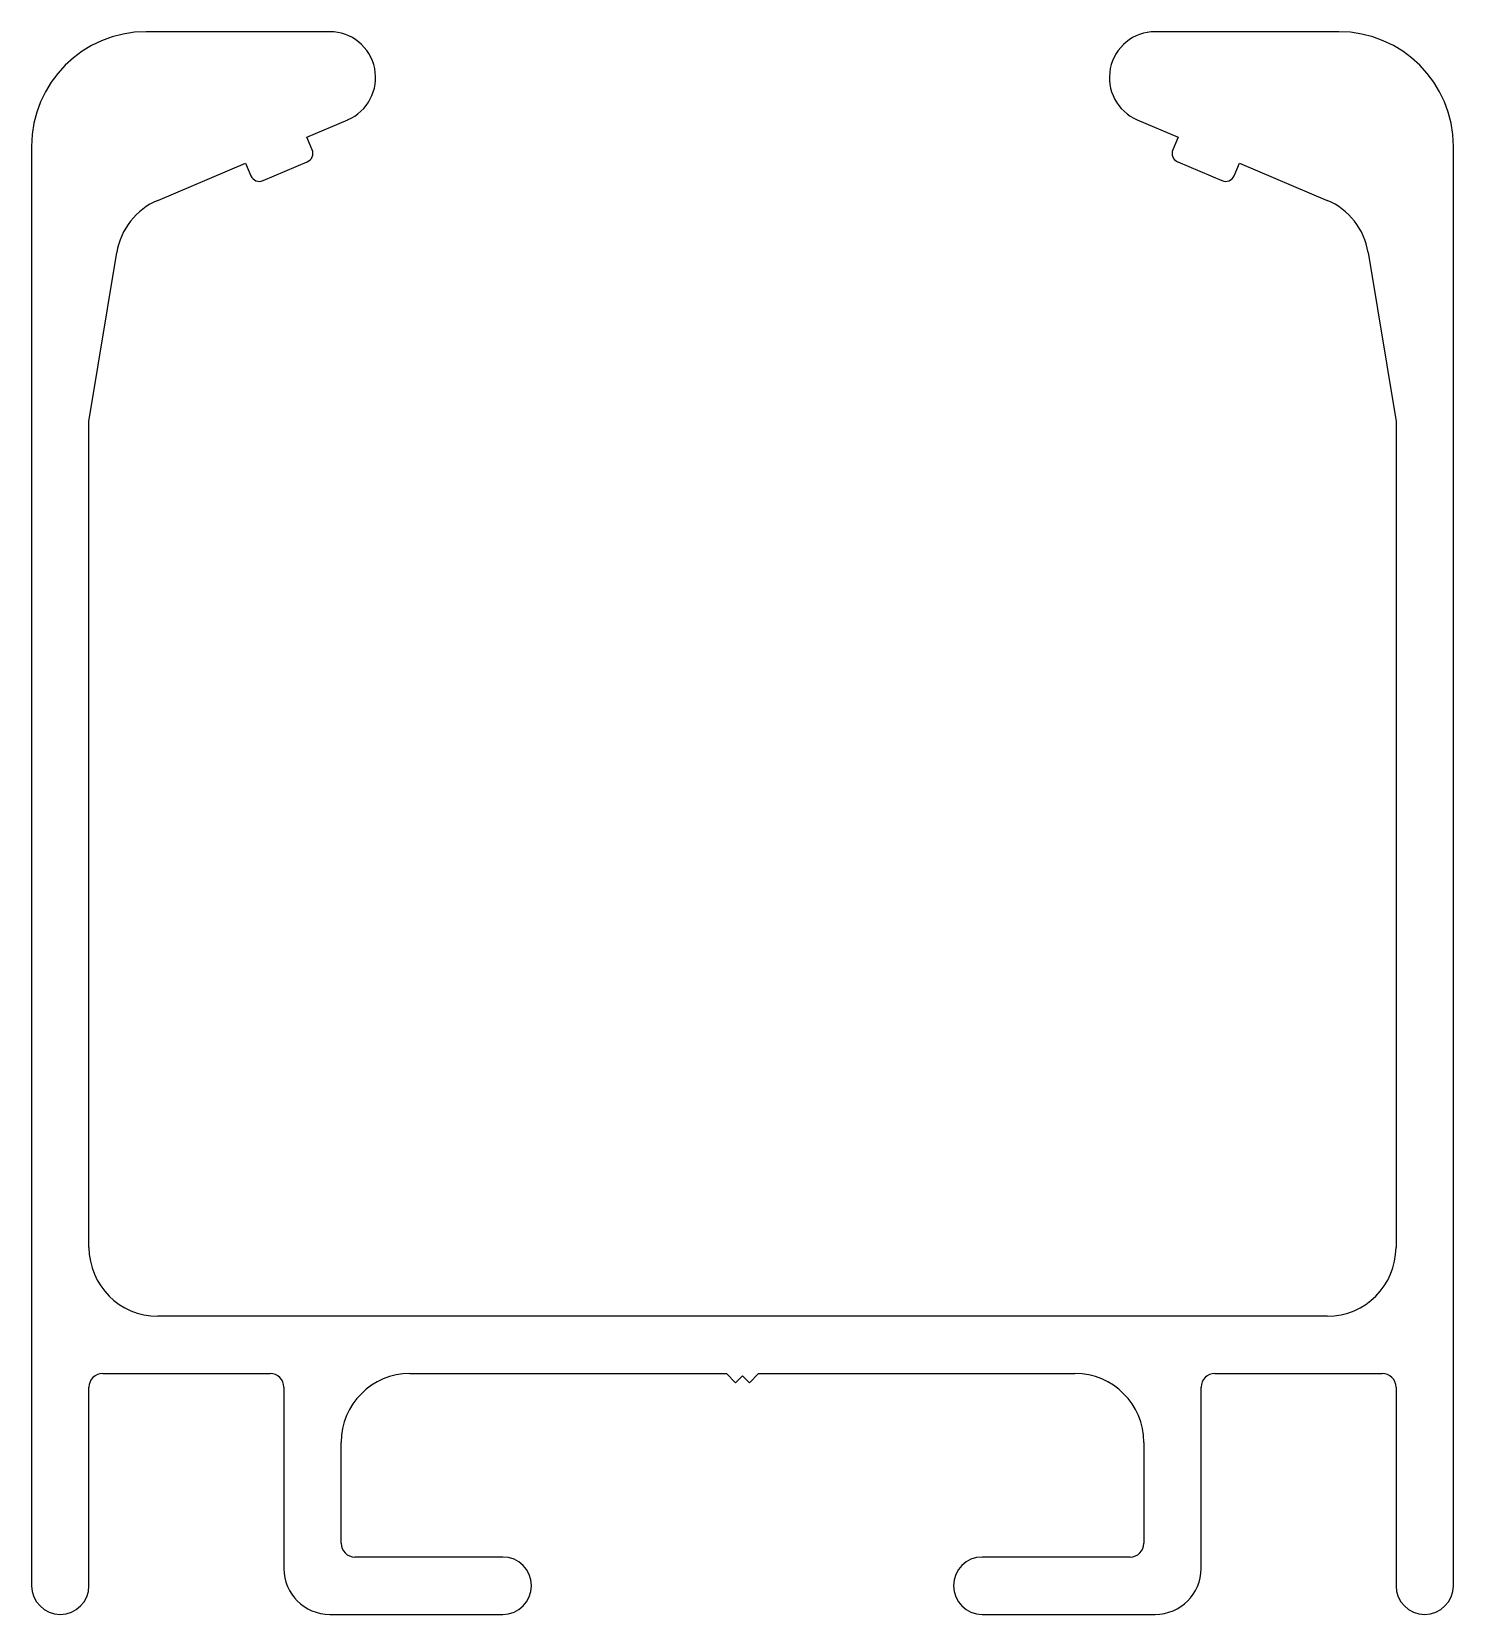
# Model space of a CAD drawing. Extents: x 2257.9 to 2288.9, y 1724.2 to 1758.7.
import ezdxf

# ---------------------------------------------------------------- set-up
doc = ezdxf.new("R2010")
doc.units = 0
doc.layers.get('0').update_dxf_attribs({"linetype": 'CONTINUOUS'})

msp = doc.modelspace()

# ---------------------------------------------------------------- linework, layer by layer
for p, q in [((2264.367, 1758.658), (2260.367, 1758.658)), ((2286.367, 1758.658), (2282.367, 1758.658)), ((2263.867, 1756.36), (2264.758, 1756.738)), ((2281.976, 1756.738), (2282.867, 1756.36)), ((2257.867, 1756.158), (2257.867, 1724.783)), ((2263.984, 1756.084), (2263.867, 1756.36)), ((2282.867, 1756.36), (2282.75, 1756.084)), ((2288.867, 1724.783), (2288.867, 1756.158)), ((2260.618, 1754.981), (2262.532, 1755.793)), ((2262.532, 1755.793), (2262.65, 1755.517)), ((2262.912, 1755.411), (2263.878, 1755.821)), ((2282.856, 1755.821), (2283.822, 1755.411)), ((2284.085, 1755.517), (2284.202, 1755.793)), ((2284.202, 1755.793), (2286.116, 1754.981)), ((2259.117, 1750.158), (2259.724, 1753.844)), ((2287.01, 1753.844), (2287.617, 1750.158)), ((2259.117, 1732.158), (2259.117, 1750.158)), ((2287.617, 1750.158), (2287.617, 1732.158)), ((2286.117, 1730.658), (2260.617, 1730.658)), ((2259.417, 1729.408), (2263.067, 1729.408)), ((2266.117, 1729.408), (2273.017, 1729.408)), ((2273.017, 1729.408), (2273.217, 1729.208)), ((2273.217, 1729.208), (2273.367, 1729.358)), ((2273.367, 1729.358), (2273.517, 1729.208)), ((2273.517, 1729.208), (2273.717, 1729.408)), ((2273.717, 1729.408), (2280.617, 1729.408)), ((2283.667, 1729.408), (2287.317, 1729.408)), ((2259.117, 1724.783), (2259.117, 1729.108)), ((2263.367, 1729.108), (2263.367, 1725.158)), ((2283.367, 1725.158), (2283.367, 1729.108)), ((2287.617, 1729.108), (2287.617, 1724.783)), ((2264.617, 1725.708), (2264.617, 1727.908)), ((2282.117, 1727.908), (2282.117, 1725.708)), ((2268.142, 1725.408), (2264.917, 1725.408)), ((2281.817, 1725.408), (2278.592, 1725.408)), ((2264.367, 1724.158), (2268.142, 1724.158)), ((2278.592, 1724.158), (2282.367, 1724.158))]:
    msp.add_line(p, q)
for centre, radius, start, end in [((2260.367, 1756.158), 2.5, 90, 180), ((2264.367, 1757.658), 1, 292.9976, 90), ((2282.367, 1757.658), 1, 90, 247.0024), ((2286.367, 1756.158), 2.5, 0, 90), ((2263.8, 1756.006), 0.2, 292.9976, 22.9976), ((2282.934, 1756.006), 0.2, 157.0024, 247.0024), ((2262.834, 1755.595), 0.2, 202.9976, 292.9976), ((2283.901, 1755.595), 0.2, 247.0024, 337.0024), ((2261.204, 1753.6), 1.5, 112.9976, 170.647), ((2285.53, 1753.6), 1.5, 9.353, 67.0024), ((2260.617, 1732.158), 1.5, 180, 270), ((2286.117, 1732.158), 1.5, 270, 0), ((2259.417, 1729.108), 0.3, 90, 180), ((2263.067, 1729.108), 0.3, 0, 90), ((2266.117, 1727.908), 1.5, 90, 180), ((2280.617, 1727.908), 1.5, 0, 90), ((2283.667, 1729.108), 0.3, 90, 180), ((2287.317, 1729.108), 0.3, 0, 90), ((2264.917, 1725.708), 0.3, 180, 270), ((2281.817, 1725.708), 0.3, 270, 360), ((2268.142, 1724.783), 0.625, 270, 90), ((2278.592, 1724.783), 0.625, 90, 270), ((2264.367, 1725.158), 1, 180, 270), ((2282.367, 1725.158), 1, 270, 0), ((2258.492, 1724.783), 0.625, 180, 0), ((2288.242, 1724.783), 0.625, 180, 0)]:
    msp.add_arc(centre, radius, start, end)

doc.saveas('drawing.dxf')
